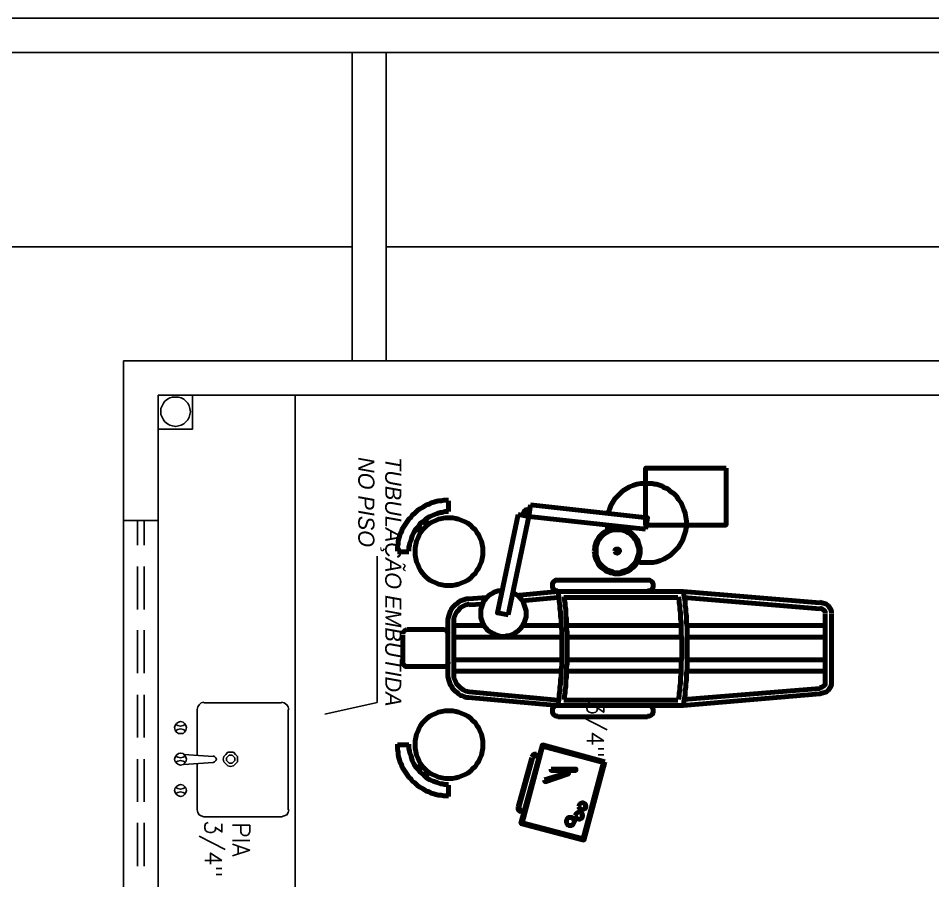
# Model space of a CAD drawing. Header units: millimetres. Extents: x 2273 to 2522, y 1034 to 1187.
# Drawn here: x 2398.535 to 2402.547, y 1181.846 to 1185.63 of the extents above; entities that cross this region are included whole.
import ezdxf

# ---------------------------------------------------------------- set-up
doc = ezdxf.new("R2010")
doc.units = ezdxf.units.MM
doc.layers.add('LAYER8', color=8, linetype='Continuous')
doc.layers.add('PAREDES', color=4, linetype='Continuous', lineweight=100)
doc.styles.add('Romans', font='romans.shx')
doc.styles.get("Standard").update_dxf_attribs({"font": 'arial.ttf'})

# ---------------------------------------------------------------- blocks, each defined once
blk = doc.blocks.new('POV')
at = {"layer": 'PAREDES', "color": 0, "linetype": 'Continuous'}
for points in [[(64.0064, 152.5863), (63.9975, 152.5863), (63.9887, 152.5833), (63.9799, 152.5775), (63.9711, 152.5716), (63.9652, 152.5657), (63.9623, 152.5569), (63.9593, 152.5451), (63.9564, 152.5363)], [(64.3093, 152.5863), (64.0093, 152.5863)], [(64.3593, 152.5363), (64.3564, 152.5451), (64.3534, 152.5569), (64.3505, 152.5657), (64.3446, 152.5716), (64.3358, 152.5775), (64.327, 152.5833), (64.3181, 152.5863), (64.3093, 152.5863)], [(63.9093, 151.9363), (63.9593, 152.5363)], [(63.9358, 151.9392), (63.9858, 152.5363)], [(64.0064, 152.5598), (63.9975, 152.5598), (63.9917, 152.5539), (63.9858, 152.5451), (63.9828, 152.5363)], [(64.3093, 152.5598), (64.0093, 152.5598)], [(64.0593, 151.948), (64.0593, 152.5598)], [(64.1093, 151.951), (64.1093, 152.5598)], [(64.2093, 151.951), (64.2093, 152.5598)], [(64.2593, 151.948), (64.2593, 152.5598)], [(64.3328, 152.5363), (64.3299, 152.5451), (64.324, 152.5539), (64.3181, 152.5598), (64.3093, 152.5598)], [(64.3358, 152.5363), (64.3828, 151.9392)], [(64.3593, 152.5363), (64.4093, 151.9363)], [(63.3681, 152.1245), (63.3681, 151.7716), (63.6181, 151.7716), (63.6181, 152.1245), (63.3681, 152.1245)], [(63.7799, 151.7333), (63.7799, 151.7422), (63.7828, 151.751), (63.7828, 151.7598), (63.7828, 151.7686), (63.7828, 151.7863), (63.7828, 151.8039), (63.7799, 151.8186), (63.774, 151.8363), (63.7681, 151.851), (63.7593, 151.8657), (63.7505, 151.8804), (63.7387, 151.8922), (63.727, 151.9039), (63.7152, 151.9157), (63.7005, 151.9245), (63.6858, 151.9333), (63.677, 151.9363), (63.6681, 151.9392), (63.6593, 151.9422), (63.6505, 151.9451), (63.6417, 151.948), (63.6358, 151.948), (63.627, 151.951), (63.6181, 151.951), (63.6005, 151.951), (63.5828, 151.948), (63.5652, 151.9451), (63.5505, 151.9392), (63.5358, 151.9333), (63.5211, 151.9275), (63.5064, 151.9157), (63.4917, 151.9069), (63.4799, 151.8951), (63.4711, 151.8804), (63.4593, 151.8686), (63.4534, 151.851), (63.4475, 151.8451), (63.4446, 151.8363), (63.4417, 151.8275), (63.4387, 151.8186), (63.4387, 151.8098), (63.4358, 151.801), (63.4358, 151.7922), (63.4358, 151.7833), (63.4358, 151.7657), (63.4358, 151.751), (63.4387, 151.7333), (63.4446, 151.7157), (63.4505, 151.701), (63.4593, 151.6863), (63.4681, 151.6716), (63.4799, 151.6598), (63.4917, 151.648), (63.5034, 151.6363), (63.5181, 151.6275), (63.5328, 151.6186), (63.5417, 151.6157), (63.5505, 151.6127), (63.5564, 151.6098), (63.5652, 151.6069)], [(64.4093, 151.9392), (64.3917, 151.9392), (64.377, 151.9422), (64.3623, 151.9451), (64.3446, 151.9451), (64.3299, 151.948), (64.3152, 151.948), (64.2975, 151.951), (64.2828, 151.951), (64.2681, 151.951), (64.2505, 151.9539), (64.2358, 151.9539), (64.2211, 151.9539), (64.2034, 151.9539), (64.1887, 151.9539), (64.174, 151.9539), (64.1564, 151.9539), (64.1417, 151.9539), (64.127, 151.9539), (64.1093, 151.9539), (64.0946, 151.9539), (64.0799, 151.9539), (64.0652, 151.9539), (64.0475, 151.951), (64.0328, 151.951), (64.0181, 151.951), (64.0005, 151.948), (63.9858, 151.948), (63.9711, 151.9451), (63.9534, 151.9451), (63.9387, 151.9422), (63.924, 151.9392), (63.9064, 151.9392)], [(64.4093, 151.9392), (64.3917, 151.9392), (64.377, 151.9422), (64.3623, 151.9451), (64.3446, 151.9451), (64.3299, 151.948), (64.3152, 151.948), (64.2975, 151.951), (64.2828, 151.951), (64.2681, 151.951), (64.2505, 151.9539), (64.2358, 151.9539), (64.2211, 151.9539), (64.2034, 151.9539), (64.1887, 151.9539), (64.174, 151.9539), (64.1564, 151.9539), (64.1417, 151.9539), (64.127, 151.9539), (64.1093, 151.9539), (64.0946, 151.9539), (64.0799, 151.9539), (64.0652, 151.9539), (64.0475, 151.951), (64.0328, 151.951), (64.0181, 151.951), (64.0005, 151.948), (63.9858, 151.948), (63.9711, 151.9451), (63.9534, 151.9451), (63.9387, 151.9422), (63.924, 151.9392), (63.9064, 151.9392)], [(63.9093, 151.9363), (63.9093, 151.7039), (63.9093, 151.3863)], [(63.9093, 151.9363), (63.9093, 151.7039)], [(64.3828, 151.9157), (64.3681, 151.9186), (64.3564, 151.9186), (64.3417, 151.9216), (64.327, 151.9216), (64.3123, 151.9245), (64.2975, 151.9245), (64.2858, 151.9245), (64.2711, 151.9275), (64.2564, 151.9275), (64.2417, 151.9275), (64.227, 151.9275), (64.2152, 151.9275), (64.2005, 151.9304), (64.1858, 151.9304), (64.1711, 151.9304), (64.1564, 151.9304), (64.1446, 151.9304), (64.1299, 151.9304), (64.1152, 151.9304), (64.1005, 151.9275), (64.0887, 151.9275), (64.074, 151.9275), (64.0593, 151.9275), (64.0446, 151.9275), (64.0299, 151.9245), (64.0181, 151.9245), (64.0034, 151.9245), (63.9887, 151.9216), (63.974, 151.9216), (63.9593, 151.9186), (63.9475, 151.9186), (63.9328, 151.9157)], [(64.0593, 151.4245), (64.0593, 151.9245)], [(64.1093, 151.4245), (64.1093, 151.9245)], [(64.2093, 151.4245), (64.2093, 151.9245)], [(64.2593, 151.4245), (64.2593, 151.9245)], [(64.4093, 151.3863), (64.4093, 151.5363), (64.4093, 151.9363)], [(64.4093, 151.4598), (64.4093, 151.9363)], [(63.9358, 151.9127), (63.9358, 151.4127)], [(64.3858, 151.4127), (64.3858, 151.5363), (64.3858, 151.9127)], [(63.9064, 151.7804), (63.9064, 151.7892), (63.9005, 151.798), (63.8917, 151.8039), (63.8828, 151.8039), (63.874, 151.8039), (63.8652, 151.798), (63.8593, 151.7892), (63.8593, 151.7804)], [(64.4564, 151.7804), (64.4564, 151.7892), (64.4505, 151.798), (64.4417, 151.8039), (64.4328, 151.8039), (64.424, 151.8039), (64.4152, 151.798), (64.4093, 151.7892), (64.4093, 151.7804)], [(63.5299, 151.2657), (63.5858, 151.7804), (63.6358, 151.7716)], [(63.6358, 151.7716), (63.5799, 151.2598)], [(63.8593, 151.3863), (63.8593, 151.7804)], [(63.9093, 151.3863), (63.9093, 151.7804)], [(64.4593, 151.3863), (64.4593, 151.7804)], [(63.7328, 151.5451), (63.7417, 151.548), (63.7534, 151.548), (63.7623, 151.551), (63.7711, 151.5539), (63.7799, 151.5598), (63.7887, 151.5627), (63.7975, 151.5686), (63.8034, 151.5745), (63.8093, 151.5833), (63.8152, 151.5922), (63.8211, 151.598), (63.824, 151.6069), (63.827, 151.6157), (63.8299, 151.6275), (63.8328, 151.6363), (63.8328, 151.648), (63.8328, 151.6569), (63.8299, 151.6686), (63.827, 151.6775), (63.824, 151.6863), (63.8211, 151.6951), (63.8152, 151.7039), (63.8093, 151.7098), (63.8034, 151.7186), (63.7975, 151.7245), (63.7887, 151.7304), (63.7799, 151.7363), (63.7711, 151.7392), (63.7623, 151.7422), (63.7534, 151.7451), (63.7417, 151.748), (63.7328, 151.748), (63.7211, 151.748), (63.7123, 151.7451), (63.7034, 151.7422), (63.6917, 151.7392), (63.6828, 151.7363), (63.677, 151.7304), (63.6681, 151.7245), (63.6623, 151.7186), (63.6534, 151.7098), (63.6475, 151.7039), (63.6446, 151.6951), (63.6387, 151.6863), (63.6358, 151.6775), (63.6328, 151.6686), (63.6328, 151.6569), (63.6328, 151.648), (63.6328, 151.6363), (63.6328, 151.6275), (63.6358, 151.6157), (63.6387, 151.6069), (63.6446, 151.598), (63.6475, 151.5922), (63.6534, 151.5833), (63.6623, 151.5745), (63.6681, 151.5686), (63.677, 151.5627), (63.6828, 151.5598), (63.6917, 151.5539), (63.7034, 151.551), (63.7123, 151.548), (63.7211, 151.548), (63.7328, 151.5451)], [(63.7328, 151.5539), (63.7417, 151.5539), (63.7505, 151.5539), (63.7593, 151.5569), (63.7681, 151.5598), (63.777, 151.5627), (63.7858, 151.5686), (63.7917, 151.5745), (63.7975, 151.5804), (63.8034, 151.5863), (63.8093, 151.5951), (63.8152, 151.601), (63.8181, 151.6098), (63.8211, 151.6186), (63.824, 151.6275), (63.827, 151.6363), (63.827, 151.648), (63.827, 151.6569), (63.824, 151.6657), (63.8211, 151.6745), (63.8181, 151.6833), (63.8152, 151.6922), (63.8093, 151.701), (63.8034, 151.7069), (63.7975, 151.7127), (63.7917, 151.7186), (63.7858, 151.7245), (63.777, 151.7304), (63.7681, 151.7333), (63.7593, 151.7363), (63.7505, 151.7392), (63.7417, 151.7422), (63.7328, 151.7422), (63.7211, 151.7422), (63.7123, 151.7392), (63.7034, 151.7363), (63.6946, 151.7333), (63.6858, 151.7304), (63.6799, 151.7245), (63.6711, 151.7186), (63.6652, 151.7127), (63.6593, 151.7069), (63.6534, 151.701), (63.6505, 151.6922), (63.6446, 151.6833), (63.6417, 151.6745), (63.6387, 151.6657), (63.6387, 151.6569), (63.6387, 151.648), (63.6387, 151.6363), (63.6387, 151.6275), (63.6417, 151.6186), (63.6446, 151.6098), (63.6505, 151.601), (63.6534, 151.5951), (63.6593, 151.5863), (63.6652, 151.5804), (63.6711, 151.5745), (63.6799, 151.5686), (63.6858, 151.5627), (63.6946, 151.5598), (63.7034, 151.5569), (63.7123, 151.5539), (63.7211, 151.5539), (63.7328, 151.5539)], [(63.7328, 151.6363), (63.7387, 151.6392), (63.7417, 151.648), (63.7387, 151.6539), (63.7328, 151.6569), (63.724, 151.6539), (63.724, 151.648), (63.724, 151.6392), (63.7328, 151.6363)], [(63.6152, 151.601), (63.6299, 151.6039), (63.6417, 151.6039)], [(64.6564, 151.5922), (65.0005, 151.501), (64.927, 151.2245), (64.5828, 151.3186), (64.6564, 151.5922)], [(64.6593, 151.5863), (64.9946, 151.498), (64.924, 151.2304), (64.5887, 151.3186), (64.6593, 151.5863)], [(64.4093, 151.5363), (64.4093, 151.3863)], [(64.8534, 151.4775), (64.8623, 151.4833), (64.8681, 151.4951), (64.8623, 151.5069), (64.8534, 151.5098), (64.8417, 151.5069), (64.8358, 151.4951), (64.8417, 151.4833), (64.8534, 151.4775)], [(64.8917, 151.4627), (64.9034, 151.4686), (64.9093, 151.4804), (64.9034, 151.4922), (64.8917, 151.4951), (64.8828, 151.4922), (64.877, 151.4804), (64.8828, 151.4686), (64.8917, 151.4627)], [(64.6887, 151.3569), (64.6946, 151.3569), (64.6946, 151.4657), (64.6887, 151.4657), (64.6887, 151.3569)], [(64.9181, 151.4245), (64.924, 151.4245), (64.9299, 151.4275), (64.9358, 151.4333), (64.9358, 151.4422), (64.9358, 151.448), (64.9299, 151.4539), (64.924, 151.4569), (64.9181, 151.4598), (64.9123, 151.4569), (64.9064, 151.4539), (64.9005, 151.448), (64.9005, 151.4422), (64.9005, 151.4333), (64.9064, 151.4275), (64.9123, 151.4245), (64.9181, 151.4245)], [(64.4093, 151.3863), (64.3917, 151.3892), (64.377, 151.3922), (64.3623, 151.3922), (64.3446, 151.3951), (64.3299, 151.3951), (64.3152, 151.398), (64.2975, 151.398), (64.2828, 151.401), (64.2681, 151.401), (64.2505, 151.401), (64.2358, 151.4039), (64.2211, 151.4039), (64.2034, 151.4039), (64.1887, 151.4039), (64.174, 151.4039), (64.1564, 151.4039), (64.1417, 151.4039), (64.127, 151.4039), (64.1093, 151.4039), (64.0946, 151.4039), (64.0799, 151.4039), (64.0652, 151.401), (64.0475, 151.401), (64.0328, 151.401), (64.0181, 151.398), (64.0005, 151.398), (63.9858, 151.3951), (63.9711, 151.3951), (63.9534, 151.3922), (63.9387, 151.3922), (63.924, 151.3892), (63.9064, 151.3863)], [(64.4093, 151.3863), (64.3917, 151.3892), (64.377, 151.3922), (64.3623, 151.3922), (64.3446, 151.3951), (64.3299, 151.3951), (64.3152, 151.398), (64.2975, 151.398), (64.2828, 151.401), (64.2681, 151.401), (64.2505, 151.401), (64.2358, 151.4039), (64.2211, 151.4039), (64.2034, 151.4039), (64.1887, 151.4039), (64.174, 151.4039), (64.1564, 151.4039), (64.1417, 151.4039), (64.127, 151.4039), (64.1093, 151.4039), (64.0946, 151.4039), (64.0799, 151.4039), (64.0652, 151.401), (64.0475, 151.401), (64.0328, 151.401), (64.0181, 151.398), (64.0005, 151.398), (63.9858, 151.3951), (63.9711, 151.3951), (63.9534, 151.3922), (63.9387, 151.3922), (63.924, 151.3892), (63.9064, 151.3863)], [(64.3828, 151.4157), (64.3681, 151.4157), (64.3534, 151.4186), (64.3417, 151.4186), (64.327, 151.4216), (64.3123, 151.4216), (64.2975, 151.4216), (64.2858, 151.4245), (64.2711, 151.4245), (64.2564, 151.4245), (64.2417, 151.4245), (64.227, 151.4275), (64.2152, 151.4275), (64.2005, 151.4275), (64.1858, 151.4275), (64.1711, 151.4275), (64.1564, 151.4275), (64.1446, 151.4275), (64.1299, 151.4275), (64.1152, 151.4275), (64.1005, 151.4275), (64.0887, 151.4275), (64.074, 151.4245), (64.0593, 151.4245), (64.0446, 151.4245), (64.0299, 151.4245), (64.0181, 151.4216), (64.0034, 151.4216), (63.9887, 151.4216), (63.974, 151.4186), (63.9623, 151.4186), (63.9475, 151.4157), (63.9328, 151.4157)], [(64.7358, 151.3275), (64.7446, 151.3304), (64.7093, 151.4333), (64.7034, 151.4333), (64.7358, 151.3275)], [(63.8593, 151.3863), (63.8593, 151.3775), (63.8652, 151.3686), (63.874, 151.3627), (63.8828, 151.3627), (63.8917, 151.3627), (63.9005, 151.3686), (63.9064, 151.3775), (63.9064, 151.3863)], [(63.9093, 151.3863), (63.927, 151.2039)], [(63.9358, 151.3863), (63.9505, 151.2275)], [(64.0593, 151.2304), (64.0593, 151.398)], [(64.1093, 150.9304), (64.1093, 151.401)], [(64.2093, 150.9304), (64.2093, 151.401)], [(64.2593, 150.9304), (64.2593, 151.398)], [(64.3858, 151.3863), (64.3505, 150.998)], [(64.4093, 151.3863), (64.374, 150.9951)], [(64.4093, 151.3863), (64.4093, 151.3775), (64.4152, 151.3686), (64.424, 151.3627), (64.4328, 151.3627), (64.4417, 151.3627), (64.4505, 151.3686), (64.4564, 151.3775), (64.4564, 151.3863)], [(64.624, 151.2922), (64.624, 151.2804), (64.6358, 151.2716)], [(64.6299, 151.3039), (64.627, 151.2892)], [(64.6358, 151.3039), (64.6299, 151.2892)], [(64.6299, 151.2892), (64.6299, 151.2833), (64.6358, 151.2775)], [(63.5299, 151.2657), (63.5799, 151.2598), (63.5711, 151.2127)], [(63.5505, 151.2657), (63.5505, 151.2539), (63.5534, 151.2422), (63.5623, 151.2363), (63.574, 151.2304)], [(63.5564, 151.2627), (63.5564, 151.2539), (63.5593, 151.248), (63.5652, 151.2422), (63.574, 151.2392)], [(63.5799, 151.2598), (64.0123, 151.1686)], [(63.9034, 151.1422), (63.9064, 151.1333), (63.9064, 151.1245), (63.9093, 151.1157), (63.9123, 151.1069), (63.9181, 151.098), (63.9211, 151.0922), (63.927, 151.0833), (63.9328, 151.0775), (63.9387, 151.0716), (63.9475, 151.0657), (63.9534, 151.0598), (63.9623, 151.0569), (63.9711, 151.0539), (63.9799, 151.051), (63.9887, 151.048), (63.9975, 151.048), (64.0064, 151.048), (64.0152, 151.048), (64.024, 151.048), (64.0328, 151.051), (64.0417, 151.0539), (64.0505, 151.0569), (64.0593, 151.0627), (64.0652, 151.0657), (64.0711, 151.0716), (64.0799, 151.0775), (64.0858, 151.0863), (64.0887, 151.0922), (64.0946, 151.101), (64.0975, 151.1098), (64.1005, 151.1186), (64.1034, 151.1275), (64.1064, 151.1363), (64.1064, 151.1451), (64.1064, 151.1539), (64.1034, 151.1627), (64.1034, 151.1716), (64.1005, 151.1804), (64.0975, 151.1892), (64.0917, 151.198), (64.0887, 151.2039), (64.0828, 151.2127), (64.077, 151.2186), (64.0711, 151.2245), (64.0623, 151.2304), (64.0564, 151.2333), (64.0475, 151.2392), (64.0387, 151.2422), (64.0299, 151.2451), (64.0211, 151.248), (64.0123, 151.248), (64.0034, 151.248), (63.9946, 151.248), (63.9858, 151.2451), (63.977, 151.2422), (63.9681, 151.2392), (63.9593, 151.2363), (63.9505, 151.2333), (63.9446, 151.2275), (63.9387, 151.2216), (63.9299, 151.2157), (63.924, 151.2069), (63.9211, 151.201), (63.9152, 151.1922)], [(64.8564, 151.2157), (64.6387, 151.2745)], [(64.8564, 151.2127), (64.6387, 151.2716)], [(64.0123, 151.1686), (64.0034, 151.1216), (63.5711, 151.2127)], [(64.8564, 151.2127), (64.8681, 151.2127), (64.877, 151.2245)], [(64.8593, 151.2186), (64.8652, 151.2186), (64.8711, 151.2245)], [(64.874, 151.2363), (64.8711, 151.2245)], [(64.8799, 151.2363), (64.874, 151.2216)], [(63.7328, 151.0569), (63.7181, 151.0569), (63.7034, 151.0539), (63.6887, 151.051), (63.677, 151.0451), (63.6623, 151.0392), (63.6505, 151.0304), (63.6387, 151.0245), (63.6299, 151.0127), (63.6181, 151.0039), (63.6093, 150.9922), (63.6034, 150.9804), (63.5975, 150.9657), (63.5917, 150.951), (63.5887, 150.9392), (63.5858, 150.9245), (63.5858, 150.9069), (63.5858, 150.8922), (63.5887, 150.8775), (63.5917, 150.8627), (63.5975, 150.851), (63.6034, 150.8363), (63.6093, 150.8245), (63.6181, 150.8127), (63.6299, 150.801), (63.6387, 150.7922), (63.6505, 150.7833), (63.6623, 150.7775), (63.677, 150.7716), (63.6887, 150.7657), (63.7034, 150.7627), (63.7181, 150.7598), (63.7328, 150.7598), (63.7505, 150.7598), (63.7652, 150.7627), (63.7799, 150.7657), (63.7917, 150.7716), (63.8064, 150.7775), (63.8181, 150.7833), (63.8299, 150.7922), (63.8387, 150.801), (63.8505, 150.8127), (63.8593, 150.8245), (63.8652, 150.8363), (63.8711, 150.851), (63.877, 150.8627), (63.8799, 150.8775), (63.8828, 150.8922), (63.8828, 150.9069), (63.8828, 150.9245), (63.8799, 150.9392), (63.877, 150.951), (63.8711, 150.9657), (63.8652, 150.9804), (63.8593, 150.9922), (63.8505, 151.0039), (63.8387, 151.0127), (63.8299, 151.0245), (63.8181, 151.0304), (63.8064, 151.0392), (63.7917, 151.0451), (63.7799, 151.051), (63.7652, 151.0539), (63.7505, 151.0569), (63.7328, 151.0569)], [(63.9358, 151.0745), (63.9417, 150.9951)], [(63.9652, 151.0539), (63.9681, 150.998)], [(64.0593, 150.9304), (64.0593, 151.0627)], [(64.5799, 150.7598), (64.5975, 150.7598), (64.6123, 150.7627), (64.627, 150.7657), (64.6387, 150.7716), (64.6534, 150.7775), (64.6652, 150.7833), (64.677, 150.7922), (64.6858, 150.801), (64.6975, 150.8127), (64.7064, 150.8245), (64.7123, 150.8363), (64.7181, 150.851), (64.724, 150.8627), (64.727, 150.8775), (64.7299, 150.8922), (64.7299, 150.9069), (64.7299, 150.9245), (64.727, 150.9392), (64.724, 150.951), (64.7181, 150.9657), (64.7123, 150.9804), (64.7064, 150.9922), (64.6975, 151.0039), (64.6858, 151.0127), (64.677, 151.0245), (64.6652, 151.0304), (64.6534, 151.0392), (64.6387, 151.0451), (64.627, 151.051), (64.6123, 151.0539), (64.5975, 151.0569), (64.5799, 151.0569), (64.5652, 151.0569), (64.5505, 151.0539), (64.5358, 151.051), (64.524, 151.0451), (64.5093, 151.0392), (64.4975, 151.0304), (64.4858, 151.0245), (64.477, 151.0127), (64.4652, 151.0039), (64.4564, 150.9922), (64.4505, 150.9804), (64.4446, 150.9657), (64.4387, 150.951), (64.4358, 150.9392), (64.4328, 150.9245), (64.4328, 150.9069), (64.4328, 150.8922), (64.4358, 150.8775), (64.4387, 150.8627), (64.4446, 150.851), (64.4505, 150.8363), (64.4564, 150.8245), (64.4652, 150.8127), (64.477, 150.801), (64.4858, 150.7922), (64.4975, 150.7833), (64.5093, 150.7775), (64.524, 150.7716), (64.5358, 150.7657), (64.5505, 150.7627), (64.5652, 150.7598), (64.5799, 150.7598)], [(63.9417, 150.9951), (63.9417, 150.9863), (63.9446, 150.9775), (63.9475, 150.9686), (63.9505, 150.9598), (63.9564, 150.951), (63.9623, 150.9451), (63.9681, 150.9363), (63.974, 150.9304), (63.9799, 150.9245), (63.9887, 150.9186), (63.9946, 150.9157), (64.0034, 150.9127), (64.0123, 150.9098), (64.0211, 150.9069), (64.0328, 150.9039), (64.0417, 150.9039)], [(63.9652, 150.998), (63.9681, 150.9833), (63.974, 150.9716), (63.9799, 150.9598), (63.9917, 150.951), (64.0005, 150.9422), (64.0123, 150.9363), (64.027, 150.9304), (64.0417, 150.9304)], [(64.274, 150.9304), (64.2887, 150.9304), (64.3005, 150.9363), (64.3152, 150.9422), (64.324, 150.951), (64.3328, 150.9598), (64.3417, 150.9716), (64.3475, 150.9833), (64.3505, 150.998)], [(64.274, 150.9039), (64.2828, 150.9039), (64.2946, 150.9069), (64.3034, 150.9098), (64.3123, 150.9127), (64.3211, 150.9157), (64.327, 150.9216), (64.3358, 150.9245), (64.3417, 150.9304), (64.3475, 150.9363), (64.3534, 150.9451), (64.3593, 150.951), (64.3652, 150.9598), (64.3681, 150.9686), (64.3711, 150.9775), (64.374, 150.9863), (64.374, 150.9951)], [(64.0417, 150.9304), (64.274, 150.9304)], [(63.5093, 150.9069), (63.5093, 150.8951), (63.5093, 150.8863), (63.5123, 150.8745), (63.5123, 150.8627), (63.5152, 150.851), (63.5181, 150.8422), (63.5211, 150.8304), (63.527, 150.8216), (63.5299, 150.8098), (63.5358, 150.801), (63.5417, 150.7922), (63.5475, 150.7804), (63.5534, 150.7716), (63.5593, 150.7657), (63.5681, 150.7569), (63.574, 150.748), (63.5828, 150.7422), (63.5917, 150.7333), (63.6005, 150.7275), (63.6093, 150.7216), (63.6181, 150.7157), (63.627, 150.7098), (63.6358, 150.7039), (63.6475, 150.701), (63.6564, 150.6951), (63.6681, 150.6922), (63.677, 150.6892), (63.6887, 150.6863), (63.7005, 150.6863), (63.7123, 150.6833), (63.724, 150.6833), (63.7328, 150.6833)], [(63.5593, 150.9069), (63.5123, 150.9069)], [(63.5593, 150.9069), (63.5593, 150.898), (63.5593, 150.8892), (63.5623, 150.8804), (63.5623, 150.8716), (63.5681, 150.8569), (63.574, 150.8392), (63.5799, 150.8245), (63.5887, 150.8098), (63.6005, 150.798), (63.6093, 150.7833), (63.624, 150.7745), (63.6358, 150.7627), (63.6505, 150.7539), (63.6652, 150.748), (63.6828, 150.7422), (63.7005, 150.7363), (63.7064, 150.7363), (63.7152, 150.7333), (63.724, 150.7333), (63.7328, 150.7333)], [(64.0417, 150.9039), (64.274, 150.9039)], [(64.0975, 150.9069), (64.0917, 150.9039), (64.0828, 150.901), (64.0799, 150.8951), (64.077, 150.8863)], [(64.077, 150.7245), (64.077, 150.8863)], [(64.1005, 150.9039), (64.2211, 150.9039)], [(64.2387, 150.8863), (64.2387, 150.8951), (64.2328, 150.901), (64.227, 150.9039), (64.2181, 150.9069)], [(64.2387, 150.7245), (64.2387, 150.8863)], [(64.5799, 150.6833), (64.5917, 150.6833), (64.6034, 150.6833), (64.6152, 150.6863), (64.627, 150.6863), (64.6387, 150.6892), (64.6475, 150.6922), (64.6593, 150.6951), (64.6681, 150.701), (64.6799, 150.7039), (64.6887, 150.7098), (64.6975, 150.7157), (64.7064, 150.7216), (64.7152, 150.7275), (64.724, 150.7333), (64.7328, 150.7422), (64.7417, 150.748), (64.7475, 150.7569), (64.7564, 150.7657), (64.7623, 150.7716), (64.7681, 150.7804), (64.774, 150.7922), (64.7799, 150.801), (64.7858, 150.8098), (64.7887, 150.8216), (64.7946, 150.8304), (64.7975, 150.8422), (64.8005, 150.851), (64.8034, 150.8627), (64.8034, 150.8745), (64.8064, 150.8863), (64.8064, 150.8951), (64.8064, 150.9069)], [(64.5799, 150.7333), (64.5917, 150.7333), (64.6005, 150.7333), (64.6093, 150.7363), (64.6152, 150.7363), (64.6328, 150.7422), (64.6505, 150.748), (64.6652, 150.7539), (64.6799, 150.7627), (64.6917, 150.7745), (64.7034, 150.7833), (64.7152, 150.798), (64.727, 150.8098), (64.7358, 150.8245), (64.7417, 150.8392), (64.7475, 150.8569), (64.7534, 150.8716), (64.7534, 150.8804), (64.7564, 150.8892), (64.7564, 150.898), (64.7564, 150.9069)], [(64.7593, 150.9069), (64.8093, 150.9069)], [(63.6152, 150.8186), (63.5946, 150.8039)], [(63.6211, 150.8127), (63.6005, 150.798)], [(64.6975, 150.8127), (64.7181, 150.798)], [(64.7064, 150.8186), (64.724, 150.8039)], [(63.6387, 150.7922), (63.624, 150.7716)], [(63.6475, 150.7863), (63.6328, 150.7657)], [(64.6711, 150.7863), (64.6858, 150.7657)], [(64.6799, 150.7922), (64.6946, 150.7716)], [(63.7358, 150.7333), (63.7358, 150.6833)], [(64.077, 150.7245), (64.0799, 150.7186), (64.0828, 150.7127), (64.0917, 150.7069), (64.0975, 150.7069)], [(64.2181, 150.7069), (64.227, 150.7069), (64.2328, 150.7127), (64.2387, 150.7186), (64.2387, 150.7245)], [(64.5828, 150.7333), (64.5828, 150.6833)], [(64.1005, 150.7069), (64.2211, 150.7069)]]:
    blk.add_lwpolyline(points, dxfattribs=at)

msp = doc.modelspace()

# ---------------------------------------------------------------- linework, layer by layer
at = {"layer": 'LAYER8', "color": 0, "linetype": 'ByBlock'}
msp.add_line((2399.999, 1184.6272), (2398.499, 1184.6272), dxfattribs=at)
at = {"layer": 'LAYER8', "linetype": 'Continuous'}
msp.add_line((2398.996, 1183.4272), (2399.149, 1183.4272), dxfattribs=at)
at = {"layer": 'LAYER8', "color": 0, "linetype": 'Continuous'}
for p, q in [((2400.1099, 1182.6288), (2400.1099, 1183.2698)), ((2399.8801, 1182.5775), (2400.1099, 1182.6288))]:
    msp.add_line(p, q, dxfattribs=at)
at = {"layer": 'LAYER8', "linetype": 'Continuous'}
for points in [[(2419.7578, 1185.6302), (2391.9931, 1185.6302)], [(2419.6048, 1185.4802), (2391.9931, 1185.4802)], [(2399.999, 1184.1272), (2399.999, 1185.4802)], [(2400.149, 1184.1272), (2400.149, 1185.4802)], [(2398.996, 1175.0243), (2398.996, 1184.1272)], [(2402.799, 1184.1272), (2398.996, 1184.1272)], [(2399.149, 1178.1243), (2399.149, 1183.9772)], [(2402.649, 1183.9772), (2399.149, 1183.9772)]]:
    msp.add_lwpolyline(points, dxfattribs=at)
at = {"layer": 'LAYER8', "color": 0, "linetype": 'Continuous'}
for points in [[(2409.1019, 1184.6272), (2400.149, 1184.6272)], [(2399.299, 1183.9772), (2399.299, 1183.8272), (2399.149, 1183.8272)], [(2399.749, 1183.9772), (2399.749, 1181.2772)], [(2399.2901, 1183.9037), (2399.2872, 1183.9184), (2399.2842, 1183.9302), (2399.2784, 1183.9419), (2399.2695, 1183.9507), (2399.2607, 1183.9596), (2399.249, 1183.9654), (2399.2372, 1183.9684), (2399.2254, 1183.9684), (2399.2107, 1183.9684), (2399.199, 1183.9654), (2399.1901, 1183.9596), (2399.1784, 1183.9507), (2399.1725, 1183.9419), (2399.1666, 1183.9302), (2399.1607, 1183.9184), (2399.1607, 1183.9037), (2399.1607, 1183.8919), (2399.1666, 1183.8802), (2399.1725, 1183.8684), (2399.1784, 1183.8596), (2399.1901, 1183.8507), (2399.199, 1183.8449), (2399.2107, 1183.8419), (2399.2254, 1183.839), (2399.2372, 1183.8419), (2399.249, 1183.8449), (2399.2607, 1183.8507), (2399.2695, 1183.8596), (2399.2784, 1183.8684), (2399.2842, 1183.8802), (2399.2872, 1183.8919), (2399.2901, 1183.9037)], [(2399.0578, 1183.3184), (2399.0578, 1183.4272)], [(2399.0872, 1183.3184), (2399.0872, 1183.4272)], [(2399.0578, 1183.036), (2399.0578, 1183.2243)], [(2399.0872, 1183.036), (2399.0872, 1183.2243)], [(2399.0578, 1182.7566), (2399.0578, 1182.9449)], [(2399.0872, 1182.7566), (2399.0872, 1182.9449)], [(2399.0578, 1182.4743), (2399.0578, 1182.6625)], [(2399.0872, 1182.4743), (2399.0872, 1182.6625)], [(2399.349, 1182.6302), (2399.3372, 1182.6272), (2399.3284, 1182.6184), (2399.3225, 1182.6096), (2399.3195, 1182.5978)], [(2399.6901, 1182.6272), (2399.349, 1182.6272)], [(2399.7225, 1182.5978), (2399.7195, 1182.6096), (2399.7137, 1182.6184), (2399.7019, 1182.6272), (2399.6901, 1182.6302)], [(2399.3195, 1182.5978), (2399.3195, 1182.3978)], [(2399.7195, 1182.5978), (2399.7195, 1182.1566)], [(2399.2725, 1182.5184), (2399.2695, 1182.5272), (2399.2637, 1182.536), (2399.2578, 1182.5419), (2399.246, 1182.5449), (2399.2372, 1182.5419), (2399.2284, 1182.536), (2399.2225, 1182.5272), (2399.2195, 1182.5184), (2399.2225, 1182.5066), (2399.2284, 1182.4978), (2399.2372, 1182.4919), (2399.246, 1182.4919), (2399.2578, 1182.4919), (2399.2637, 1182.4978), (2399.2695, 1182.5066), (2399.2725, 1182.5184)], [(2399.2225, 1182.5331), (2399.2342, 1182.5272), (2399.246, 1182.5243), (2399.2578, 1182.5272), (2399.2695, 1182.5331)], [(2399.2695, 1182.5037), (2399.2578, 1182.5096), (2399.246, 1182.5125), (2399.2342, 1182.5096), (2399.2225, 1182.5037)], [(2399.0578, 1182.1919), (2399.0578, 1182.3802)], [(2399.0872, 1182.1919), (2399.0872, 1182.3802)], [(2399.2725, 1182.3802), (2399.2695, 1182.389), (2399.2637, 1182.3978), (2399.2578, 1182.4037), (2399.246, 1182.4066), (2399.2372, 1182.4037), (2399.2284, 1182.3978), (2399.2225, 1182.389), (2399.2195, 1182.3802), (2399.2225, 1182.3684), (2399.2284, 1182.3625), (2399.2372, 1182.3566), (2399.246, 1182.3537), (2399.2578, 1182.3566), (2399.2637, 1182.3625), (2399.2695, 1182.3684), (2399.2725, 1182.3802)], [(2399.2225, 1182.3949), (2399.2342, 1182.389), (2399.246, 1182.386), (2399.2578, 1182.389), (2399.2695, 1182.3949)], [(2399.2695, 1182.3654), (2399.2578, 1182.3713), (2399.246, 1182.3743), (2399.2342, 1182.3713), (2399.2225, 1182.3654)], [(2399.2607, 1182.4007), (2399.3901, 1182.3919)], [(2399.3901, 1182.3654), (2399.396, 1182.3684), (2399.4019, 1182.3743), (2399.4048, 1182.3802), (2399.4019, 1182.386), (2399.396, 1182.3919), (2399.3901, 1182.3949)], [(2399.496, 1182.3802), (2399.496, 1182.3919), (2399.4872, 1182.4007), (2399.4784, 1182.4096), (2399.4666, 1182.4096), (2399.4548, 1182.4096), (2399.446, 1182.4007), (2399.4372, 1182.3919), (2399.4342, 1182.3802), (2399.4372, 1182.3684), (2399.446, 1182.3596), (2399.4548, 1182.3507), (2399.4666, 1182.3478), (2399.4784, 1182.3507), (2399.4872, 1182.3596), (2399.496, 1182.3684), (2399.496, 1182.3802)], [(2399.4842, 1182.3802), (2399.4842, 1182.386), (2399.4784, 1182.3919), (2399.4725, 1182.3978), (2399.4666, 1182.3978), (2399.4607, 1182.3978), (2399.4548, 1182.3919), (2399.449, 1182.386), (2399.449, 1182.3802), (2399.449, 1182.3743), (2399.4548, 1182.3684), (2399.4607, 1182.3625), (2399.4666, 1182.3625), (2399.4725, 1182.3625), (2399.4784, 1182.3684), (2399.4842, 1182.3743), (2399.4842, 1182.3802)], [(2399.2578, 1182.3566), (2399.2578, 1182.3566)], [(2399.2607, 1182.3566), (2399.3901, 1182.3654)], [(2399.3195, 1182.3625), (2399.3195, 1182.1566)], [(2399.2725, 1182.2419), (2399.2695, 1182.2537), (2399.2637, 1182.2596), (2399.2578, 1182.2654), (2399.246, 1182.2684), (2399.2372, 1182.2654), (2399.2284, 1182.2596), (2399.2225, 1182.2537), (2399.2195, 1182.2419), (2399.2225, 1182.2331), (2399.2284, 1182.2243), (2399.2372, 1182.2184), (2399.246, 1182.2154), (2399.2578, 1182.2184), (2399.2637, 1182.2243), (2399.2695, 1182.2331), (2399.2725, 1182.2419)], [(2399.2225, 1182.2566), (2399.2342, 1182.2507), (2399.246, 1182.2478), (2399.2578, 1182.2507), (2399.2695, 1182.2566)], [(2399.2695, 1182.2272), (2399.2578, 1182.2331), (2399.246, 1182.236), (2399.2342, 1182.2331), (2399.2225, 1182.2272)], [(2399.3195, 1182.1566), (2399.3225, 1182.1449), (2399.3284, 1182.136), (2399.3372, 1182.1302), (2399.349, 1182.1272)], [(2399.6901, 1182.1272), (2399.7019, 1182.1302), (2399.7137, 1182.136), (2399.7195, 1182.1449), (2399.7225, 1182.1566)], [(2399.0578, 1181.9096), (2399.0578, 1182.1007)], [(2399.0872, 1181.9096), (2399.0872, 1182.1007)], [(2399.6901, 1182.1272), (2399.349, 1182.1272)]]:
    msp.add_lwpolyline(points, dxfattribs=at)

# ---------------------------------------------------------------- block references
at = {"layer": 'LAYER8', "linetype": 'ByBlock', "rotation": 270}
msp.add_blockref('POV', (2249.5156, 1247.0248), dxfattribs=at)

# ---------------------------------------------------------------- texts
at = {"color": 3, "style": 'Romans'}
for s, p in [('3/4"', (2401.0287, 1182.637)), ('3/4"', (2399.3533, 1182.112)), ('PIA', (2399.4751, 1182.1027))]:
    msp.add_text(s, height=0.075, rotation=270, dxfattribs=at).set_placement(p)
at = {"layer": 'LAYER8', "color": 0, "linetype": 'Continuous', "insert": (2400.2153, 1183.7049), "char_height": 0.07081, "width": 1.12696, "attachment_point": 1, "rotation": 270}
msp.add_mtext('{\\fHarlow Solid Italic|b0|i0|c0|p82;TUBULAÇÃO EMBUTIDA NO PISO}', dxfattribs=at)

doc.saveas('drawing.dxf')
